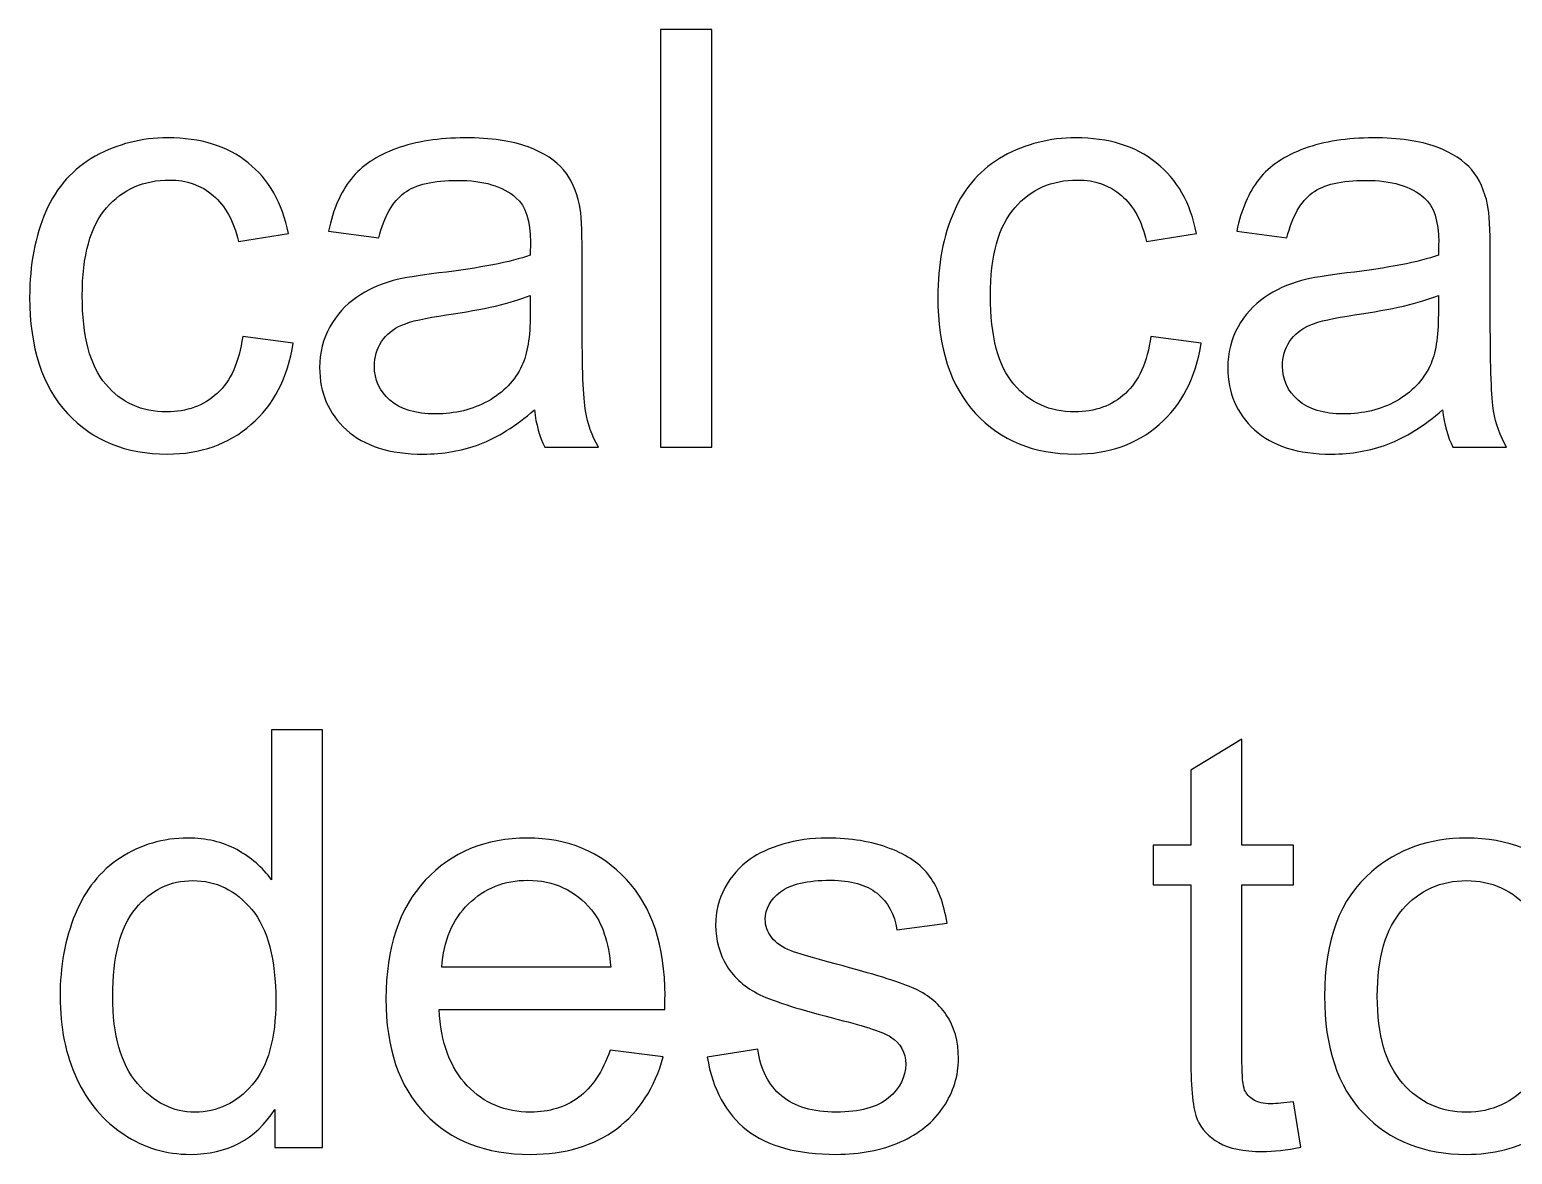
# Model space of a CAD drawing. Header units: centimetres. Extents: x -233 to -82, y 123 to 153.
# Drawn here: x -167.308 to -166.412, y 144.899 to 145.578 of the extents above; entities that cross this region are included whole.
import ezdxf

# ---------------------------------------------------------------- set-up
doc = ezdxf.new("R2010")
doc.units = ezdxf.units.CM
doc.header["$MEASUREMENT"] = 0
doc.layers.add('layer 1', color=7, linetype='Continuous')

msp = doc.modelspace()

# ---------------------------------------------------------------- linework, layer by layer
at = {"layer": 'layer 1'}
for points, knots in [([(-166.9267, 145.32595), (-166.9267, 145.32595), (-166.9267, 145.57845), (-166.9267, 145.57845), (-166.9267, 145.57845), (-166.9267, 145.57845), (-166.8957, 145.57845), (-166.8957, 145.57845), (-166.8957, 145.57845), (-166.8957, 145.57845), (-166.8957, 145.32595), (-166.8957, 145.32595), (-166.8957, 145.32595), (-166.8957, 145.32595), (-166.9267, 145.32595), (-166.9267, 145.32595)], [0, 0, 0, 0, 0.2, 0.2, 0.2, 0.2, 0.4, 0.4, 0.4, 0.4, 0.6, 0.6, 0.6, 0.6, 1, 1, 1, 1]), ([(-167.1793, 145.39295), (-167.1793, 145.39295), (-167.1488, 145.38895), (-167.1488, 145.38895), (-167.1488, 145.38895), (-167.1521, 145.36795), (-167.1606, 145.35155), (-167.1743, 145.33965), (-167.1743, 145.33965), (-167.188, 145.32775), (-167.2049, 145.32185), (-167.2249, 145.32185), (-167.2249, 145.32185), (-167.25, 145.32185), (-167.2701, 145.33005), (-167.2853, 145.34645), (-167.2853, 145.34645), (-167.3005, 145.36275), (-167.3081, 145.38625), (-167.3081, 145.41675), (-167.3081, 145.41675), (-167.3081, 145.43645), (-167.3048, 145.45375), (-167.2983, 145.46855), (-167.2983, 145.46855), (-167.2918, 145.48335), (-167.2818, 145.49445), (-167.2684, 145.50195), (-167.2684, 145.50195), (-167.255, 145.50935), (-167.2404, 145.51305), (-167.2247, 145.51305), (-167.2247, 145.51305), (-167.2048, 145.51305), (-167.1886, 145.50805), (-167.176, 145.49795), (-167.176, 145.49795), (-167.1634, 145.48785), (-167.1553, 145.47365), (-167.1517, 145.45515), (-167.1517, 145.45515), (-167.1517, 145.45515), (-167.1819, 145.45045), (-167.1819, 145.45045), (-167.1819, 145.45045), (-167.1848, 145.46275), (-167.1898, 145.47205), (-167.1971, 145.47825), (-167.1971, 145.47825), (-167.2044, 145.48445), (-167.2132, 145.48755), (-167.2235, 145.48755), (-167.2235, 145.48755), (-167.2392, 145.48755), (-167.2519, 145.48195), (-167.2616, 145.47075), (-167.2616, 145.47075), (-167.2714, 145.45955), (-167.2763, 145.44185), (-167.2763, 145.41755), (-167.2763, 145.41755), (-167.2763, 145.39305), (-167.2716, 145.37515), (-167.2621, 145.36405), (-167.2621, 145.36405), (-167.2527, 145.35295), (-167.2404, 145.34735), (-167.2253, 145.34735), (-167.2253, 145.34735), (-167.2131, 145.34735), (-167.2029, 145.35105), (-167.1947, 145.35855), (-167.1947, 145.35855), (-167.1866, 145.36605), (-167.1814, 145.37745), (-167.1793, 145.39295)], [0, 0, 0, 0, 0.05, 0.05, 0.05, 0.05, 0.1, 0.1, 0.1, 0.1, 0.15, 0.15, 0.15, 0.15, 0.2, 0.2, 0.2, 0.2, 0.25, 0.25, 0.25, 0.25, 0.3, 0.3, 0.3, 0.3, 0.35, 0.35, 0.35, 0.35, 0.4, 0.4, 0.4, 0.4, 0.45, 0.45, 0.45, 0.45, 0.5, 0.5, 0.5, 0.5, 0.55, 0.55, 0.55, 0.55, 0.6, 0.6, 0.6, 0.6, 0.65, 0.65, 0.65, 0.65, 0.7, 0.7, 0.7, 0.7, 0.75, 0.75, 0.75, 0.75, 0.8, 0.8, 0.8, 0.8, 0.85, 0.85, 0.85, 0.85, 0.9, 0.9, 0.9, 0.9, 1, 1, 1, 1]), ([(-167.0029, 145.34855), (-167.0144, 145.33875), (-167.0254, 145.33185), (-167.036, 145.32785), (-167.036, 145.32785), (-167.0467, 145.32385), (-167.0581, 145.32185), (-167.0702, 145.32185), (-167.0702, 145.32185), (-167.0903, 145.32185), (-167.1058, 145.32675), (-167.1166, 145.33655), (-167.1166, 145.33655), (-167.1274, 145.34635), (-167.1328, 145.35885), (-167.1328, 145.37415), (-167.1328, 145.37415), (-167.1328, 145.38315), (-167.1307, 145.39135), (-167.1266, 145.39875), (-167.1266, 145.39875), (-167.1225, 145.40615), (-167.1172, 145.41205), (-167.1106, 145.41655), (-167.1106, 145.41655), (-167.104, 145.42105), (-167.0966, 145.42445), (-167.0883, 145.42675), (-167.0883, 145.42675), (-167.0822, 145.42835), (-167.0731, 145.42985), (-167.0608, 145.43135), (-167.0608, 145.43135), (-167.0357, 145.43435), (-167.0173, 145.43795), (-167.0055, 145.44205), (-167.0055, 145.44205), (-167.0054, 145.44635), (-167.0053, 145.44905), (-167.0053, 145.45015), (-167.0053, 145.45015), (-167.0053, 145.46275), (-167.0082, 145.47165), (-167.0141, 145.47685), (-167.0141, 145.47685), (-167.022, 145.48385), (-167.0338, 145.48735), (-167.0494, 145.48735), (-167.0494, 145.48735), (-167.064, 145.48735), (-167.0748, 145.48485), (-167.0817, 145.47975), (-167.0817, 145.47975), (-167.0886, 145.47465), (-167.0938, 145.46555), (-167.0971, 145.45255), (-167.0971, 145.45255), (-167.0971, 145.45255), (-167.1274, 145.45665), (-167.1274, 145.45665), (-167.1274, 145.45665), (-167.1247, 145.46965), (-167.1201, 145.48015), (-167.1138, 145.48815), (-167.1138, 145.48815), (-167.1075, 145.49605), (-167.0983, 145.50225), (-167.0864, 145.50655), (-167.0864, 145.50655), (-167.0745, 145.51085), (-167.0606, 145.51305), (-167.0449, 145.51305), (-167.0449, 145.51305), (-167.0293, 145.51305), (-167.0166, 145.51125), (-167.0068, 145.50755), (-167.0068, 145.50755), (-166.9971, 145.50385), (-166.9899, 145.49915), (-166.9853, 145.49365), (-166.9853, 145.49365), (-166.9807, 145.48805), (-166.9775, 145.48105), (-166.9757, 145.47255), (-166.9757, 145.47255), (-166.9746, 145.46725), (-166.9741, 145.45775), (-166.9741, 145.44395), (-166.9741, 145.44395), (-166.9741, 145.44395), (-166.9741, 145.40265), (-166.9741, 145.40265), (-166.9741, 145.40265), (-166.9741, 145.37375), (-166.9734, 145.35555), (-166.9721, 145.34795), (-166.9721, 145.34795), (-166.9708, 145.34025), (-166.9682, 145.33295), (-166.9643, 145.32595), (-166.9643, 145.32595), (-166.9643, 145.32595), (-166.9967, 145.32595), (-166.9967, 145.32595), (-166.9967, 145.32595), (-166.9999, 145.33235), (-167.002, 145.33985), (-167.0029, 145.34855)], [0, 0, 0, 0, 0.035714, 0.035714, 0.035714, 0.035714, 0.071429, 0.071429, 0.071429, 0.071429, 0.107143, 0.107143, 0.107143, 0.107143, 0.142857, 0.142857, 0.142857, 0.142857, 0.178571, 0.178571, 0.178571, 0.178571, 0.214286, 0.214286, 0.214286, 0.214286, 0.25, 0.25, 0.25, 0.25, 0.285714, 0.285714, 0.285714, 0.285714, 0.321429, 0.321429, 0.321429, 0.321429, 0.357143, 0.357143, 0.357143, 0.357143, 0.392857, 0.392857, 0.392857, 0.392857, 0.428571, 0.428571, 0.428571, 0.428571, 0.464286, 0.464286, 0.464286, 0.464286, 0.5, 0.5, 0.5, 0.5, 0.535714, 0.535714, 0.535714, 0.535714, 0.571429, 0.571429, 0.571429, 0.571429, 0.607143, 0.607143, 0.607143, 0.607143, 0.642857, 0.642857, 0.642857, 0.642857, 0.678571, 0.678571, 0.678571, 0.678571, 0.714286, 0.714286, 0.714286, 0.714286, 0.75, 0.75, 0.75, 0.75, 0.785714, 0.785714, 0.785714, 0.785714, 0.821429, 0.821429, 0.821429, 0.821429, 0.857143, 0.857143, 0.857143, 0.857143, 0.892857, 0.892857, 0.892857, 0.892857, 0.928571, 0.928571, 0.928571, 0.928571, 1, 1, 1, 1]), ([(-166.6303, 145.39295), (-166.6303, 145.39295), (-166.5998, 145.38895), (-166.5998, 145.38895), (-166.5998, 145.38895), (-166.6031, 145.36795), (-166.6116, 145.35155), (-166.6253, 145.33965), (-166.6253, 145.33965), (-166.639, 145.32775), (-166.6559, 145.32185), (-166.6759, 145.32185), (-166.6759, 145.32185), (-166.701, 145.32185), (-166.7211, 145.33005), (-166.7363, 145.34645), (-166.7363, 145.34645), (-166.7515, 145.36275), (-166.7591, 145.38625), (-166.7591, 145.41675), (-166.7591, 145.41675), (-166.7591, 145.43645), (-166.7558, 145.45375), (-166.7493, 145.46855), (-166.7493, 145.46855), (-166.7428, 145.48335), (-166.7328, 145.49445), (-166.7194, 145.50195), (-166.7194, 145.50195), (-166.706, 145.50935), (-166.6914, 145.51305), (-166.6757, 145.51305), (-166.6757, 145.51305), (-166.6558, 145.51305), (-166.6396, 145.50805), (-166.627, 145.49795), (-166.627, 145.49795), (-166.6144, 145.48785), (-166.6063, 145.47365), (-166.6027, 145.45515), (-166.6027, 145.45515), (-166.6027, 145.45515), (-166.6329, 145.45045), (-166.6329, 145.45045), (-166.6329, 145.45045), (-166.6358, 145.46275), (-166.6408, 145.47205), (-166.6481, 145.47825), (-166.6481, 145.47825), (-166.6554, 145.48445), (-166.6642, 145.48755), (-166.6745, 145.48755), (-166.6745, 145.48755), (-166.6902, 145.48755), (-166.7029, 145.48195), (-166.7126, 145.47075), (-166.7126, 145.47075), (-166.7224, 145.45955), (-166.7273, 145.44185), (-166.7273, 145.41755), (-166.7273, 145.41755), (-166.7273, 145.39305), (-166.7226, 145.37515), (-166.7131, 145.36405), (-166.7131, 145.36405), (-166.7037, 145.35295), (-166.6914, 145.34735), (-166.6763, 145.34735), (-166.6763, 145.34735), (-166.6641, 145.34735), (-166.6539, 145.35105), (-166.6457, 145.35855), (-166.6457, 145.35855), (-166.6376, 145.36605), (-166.6324, 145.37745), (-166.6303, 145.39295)], [0, 0, 0, 0, 0.05, 0.05, 0.05, 0.05, 0.1, 0.1, 0.1, 0.1, 0.15, 0.15, 0.15, 0.15, 0.2, 0.2, 0.2, 0.2, 0.25, 0.25, 0.25, 0.25, 0.3, 0.3, 0.3, 0.3, 0.35, 0.35, 0.35, 0.35, 0.4, 0.4, 0.4, 0.4, 0.45, 0.45, 0.45, 0.45, 0.5, 0.5, 0.5, 0.5, 0.55, 0.55, 0.55, 0.55, 0.6, 0.6, 0.6, 0.6, 0.65, 0.65, 0.65, 0.65, 0.7, 0.7, 0.7, 0.7, 0.75, 0.75, 0.75, 0.75, 0.8, 0.8, 0.8, 0.8, 0.85, 0.85, 0.85, 0.85, 0.9, 0.9, 0.9, 0.9, 1, 1, 1, 1]), ([(-166.4539, 145.34855), (-166.4654, 145.33875), (-166.4764, 145.33185), (-166.487, 145.32785), (-166.487, 145.32785), (-166.4977, 145.32385), (-166.5091, 145.32185), (-166.5212, 145.32185), (-166.5212, 145.32185), (-166.5413, 145.32185), (-166.5568, 145.32675), (-166.5676, 145.33655), (-166.5676, 145.33655), (-166.5784, 145.34635), (-166.5838, 145.35885), (-166.5838, 145.37415), (-166.5838, 145.37415), (-166.5838, 145.38315), (-166.5817, 145.39135), (-166.5776, 145.39875), (-166.5776, 145.39875), (-166.5735, 145.40615), (-166.5682, 145.41205), (-166.5616, 145.41655), (-166.5616, 145.41655), (-166.555, 145.42105), (-166.5476, 145.42445), (-166.5393, 145.42675), (-166.5393, 145.42675), (-166.5332, 145.42835), (-166.5241, 145.42985), (-166.5118, 145.43135), (-166.5118, 145.43135), (-166.4867, 145.43435), (-166.4683, 145.43795), (-166.4565, 145.44205), (-166.4565, 145.44205), (-166.4564, 145.44635), (-166.4563, 145.44905), (-166.4563, 145.45015), (-166.4563, 145.45015), (-166.4563, 145.46275), (-166.4592, 145.47165), (-166.4651, 145.47685), (-166.4651, 145.47685), (-166.473, 145.48385), (-166.4848, 145.48735), (-166.5004, 145.48735), (-166.5004, 145.48735), (-166.515, 145.48735), (-166.5258, 145.48485), (-166.5327, 145.47975), (-166.5327, 145.47975), (-166.5396, 145.47465), (-166.5448, 145.46555), (-166.5481, 145.45255), (-166.5481, 145.45255), (-166.5481, 145.45255), (-166.5784, 145.45665), (-166.5784, 145.45665), (-166.5784, 145.45665), (-166.5757, 145.46965), (-166.5711, 145.48015), (-166.5648, 145.48815), (-166.5648, 145.48815), (-166.5585, 145.49605), (-166.5493, 145.50225), (-166.5374, 145.50655), (-166.5374, 145.50655), (-166.5255, 145.51085), (-166.5116, 145.51305), (-166.4959, 145.51305), (-166.4959, 145.51305), (-166.4803, 145.51305), (-166.4676, 145.51125), (-166.4578, 145.50755), (-166.4578, 145.50755), (-166.4481, 145.50385), (-166.4409, 145.49915), (-166.4363, 145.49365), (-166.4363, 145.49365), (-166.4317, 145.48805), (-166.4285, 145.48105), (-166.4267, 145.47255), (-166.4267, 145.47255), (-166.4256, 145.46725), (-166.4251, 145.45775), (-166.4251, 145.44395), (-166.4251, 145.44395), (-166.4251, 145.44395), (-166.4251, 145.40265), (-166.4251, 145.40265), (-166.4251, 145.40265), (-166.4251, 145.37375), (-166.4244, 145.35555), (-166.4231, 145.34795), (-166.4231, 145.34795), (-166.4218, 145.34025), (-166.4192, 145.33295), (-166.4153, 145.32595), (-166.4153, 145.32595), (-166.4153, 145.32595), (-166.4477, 145.32595), (-166.4477, 145.32595), (-166.4477, 145.32595), (-166.4509, 145.33235), (-166.453, 145.33985), (-166.4539, 145.34855)], [0, 0, 0, 0, 0.035714, 0.035714, 0.035714, 0.035714, 0.071429, 0.071429, 0.071429, 0.071429, 0.107143, 0.107143, 0.107143, 0.107143, 0.142857, 0.142857, 0.142857, 0.142857, 0.178571, 0.178571, 0.178571, 0.178571, 0.214286, 0.214286, 0.214286, 0.214286, 0.25, 0.25, 0.25, 0.25, 0.285714, 0.285714, 0.285714, 0.285714, 0.321429, 0.321429, 0.321429, 0.321429, 0.357143, 0.357143, 0.357143, 0.357143, 0.392857, 0.392857, 0.392857, 0.392857, 0.428571, 0.428571, 0.428571, 0.428571, 0.464286, 0.464286, 0.464286, 0.464286, 0.5, 0.5, 0.5, 0.5, 0.535714, 0.535714, 0.535714, 0.535714, 0.571429, 0.571429, 0.571429, 0.571429, 0.607143, 0.607143, 0.607143, 0.607143, 0.642857, 0.642857, 0.642857, 0.642857, 0.678571, 0.678571, 0.678571, 0.678571, 0.714286, 0.714286, 0.714286, 0.714286, 0.75, 0.75, 0.75, 0.75, 0.785714, 0.785714, 0.785714, 0.785714, 0.821429, 0.821429, 0.821429, 0.821429, 0.857143, 0.857143, 0.857143, 0.857143, 0.892857, 0.892857, 0.892857, 0.892857, 0.928571, 0.928571, 0.928571, 0.928571, 1, 1, 1, 1]), ([(-167.0055, 145.41775), (-167.0167, 145.41315), (-167.0336, 145.40925), (-167.0561, 145.40605), (-167.0561, 145.40605), (-167.0688, 145.40415), (-167.0778, 145.40215), (-167.0831, 145.39985), (-167.0831, 145.39985), (-167.0884, 145.39755), (-167.0925, 145.39425), (-167.0954, 145.38985), (-167.0954, 145.38985), (-167.0983, 145.38535), (-167.0997, 145.38045), (-167.0997, 145.37505), (-167.0997, 145.37505), (-167.0997, 145.36675), (-167.0966, 145.35995), (-167.0903, 145.35445), (-167.0903, 145.35445), (-167.084, 145.34895), (-167.0749, 145.34615), (-167.0628, 145.34615), (-167.0628, 145.34615), (-167.0509, 145.34615), (-167.0402, 145.34875), (-167.0309, 145.35395), (-167.0309, 145.35395), (-167.0216, 145.35915), (-167.0148, 145.36625), (-167.0105, 145.37535), (-167.0105, 145.37535), (-167.0072, 145.38235), (-167.0055, 145.39265), (-167.0055, 145.40635), (-167.0055, 145.40635), (-167.0055, 145.40635), (-167.0055, 145.41775), (-167.0055, 145.41775)], [0, 0, 0, 0, 0.090909, 0.090909, 0.090909, 0.090909, 0.181818, 0.181818, 0.181818, 0.181818, 0.272727, 0.272727, 0.272727, 0.272727, 0.363636, 0.363636, 0.363636, 0.363636, 0.454545, 0.454545, 0.454545, 0.454545, 0.545455, 0.545455, 0.545455, 0.545455, 0.636364, 0.636364, 0.636364, 0.636364, 0.727273, 0.727273, 0.727273, 0.727273, 0.818182, 0.818182, 0.818182, 0.818182, 1, 1, 1, 1]), ([(-166.4565, 145.41775), (-166.4677, 145.41315), (-166.4846, 145.40925), (-166.5071, 145.40605), (-166.5071, 145.40605), (-166.5198, 145.40415), (-166.5288, 145.40215), (-166.5341, 145.39985), (-166.5341, 145.39985), (-166.5394, 145.39755), (-166.5435, 145.39425), (-166.5464, 145.38985), (-166.5464, 145.38985), (-166.5493, 145.38535), (-166.5507, 145.38045), (-166.5507, 145.37505), (-166.5507, 145.37505), (-166.5507, 145.36675), (-166.5476, 145.35995), (-166.5413, 145.35445), (-166.5413, 145.35445), (-166.535, 145.34895), (-166.5259, 145.34615), (-166.5138, 145.34615), (-166.5138, 145.34615), (-166.5019, 145.34615), (-166.4912, 145.34875), (-166.4819, 145.35395), (-166.4819, 145.35395), (-166.4726, 145.35915), (-166.4658, 145.36625), (-166.4615, 145.37535), (-166.4615, 145.37535), (-166.4582, 145.38235), (-166.4565, 145.39265), (-166.4565, 145.40635), (-166.4565, 145.40635), (-166.4565, 145.40635), (-166.4565, 145.41775), (-166.4565, 145.41775)], [0, 0, 0, 0, 0.090909, 0.090909, 0.090909, 0.090909, 0.181818, 0.181818, 0.181818, 0.181818, 0.272727, 0.272727, 0.272727, 0.272727, 0.363636, 0.363636, 0.363636, 0.363636, 0.454545, 0.454545, 0.454545, 0.454545, 0.545455, 0.545455, 0.545455, 0.545455, 0.636364, 0.636364, 0.636364, 0.636364, 0.727273, 0.727273, 0.727273, 0.727273, 0.818182, 0.818182, 0.818182, 0.818182, 1, 1, 1, 1]), ([(-167.1599, 144.90261), (-167.1599, 144.90261), (-167.1599, 144.92571), (-167.1599, 144.92571), (-167.1599, 144.92571), (-167.1715, 144.90761), (-167.1885, 144.89851), (-167.211, 144.89851), (-167.211, 144.89851), (-167.2256, 144.89851), (-167.239, 144.90251), (-167.2512, 144.91061), (-167.2512, 144.91061), (-167.2635, 144.91861), (-167.2729, 144.92981), (-167.2796, 144.94421), (-167.2796, 144.94421), (-167.2863, 144.95861), (-167.2897, 144.97521), (-167.2897, 144.99391), (-167.2897, 144.99391), (-167.2897, 145.01221), (-167.2867, 145.02871), (-167.2806, 145.04361), (-167.2806, 145.04361), (-167.2745, 145.05851), (-167.2654, 145.06991), (-167.2532, 145.07781), (-167.2532, 145.07781), (-167.2411, 145.08571), (-167.2275, 145.08971), (-167.2124, 145.08971), (-167.2124, 145.08971), (-167.2014, 145.08971), (-167.1916, 145.08741), (-167.1829, 145.08271), (-167.1829, 145.08271), (-167.1743, 145.07801), (-167.1673, 145.07201), (-167.1619, 145.06451), (-167.1619, 145.06451), (-167.1619, 145.06451), (-167.1619, 145.15511), (-167.1619, 145.15511), (-167.1619, 145.15511), (-167.1619, 145.15511), (-167.1311, 145.15511), (-167.1311, 145.15511), (-167.1311, 145.15511), (-167.1311, 145.15511), (-167.1311, 144.90261), (-167.1311, 144.90261), (-167.1311, 144.90261), (-167.1311, 144.90261), (-167.1599, 144.90261), (-167.1599, 144.90261)], [0, 0, 0, 0, 0.066667, 0.066667, 0.066667, 0.066667, 0.133333, 0.133333, 0.133333, 0.133333, 0.2, 0.2, 0.2, 0.2, 0.266667, 0.266667, 0.266667, 0.266667, 0.333333, 0.333333, 0.333333, 0.333333, 0.4, 0.4, 0.4, 0.4, 0.466667, 0.466667, 0.466667, 0.466667, 0.533333, 0.533333, 0.533333, 0.533333, 0.6, 0.6, 0.6, 0.6, 0.666667, 0.666667, 0.666667, 0.666667, 0.733333, 0.733333, 0.733333, 0.733333, 0.8, 0.8, 0.8, 0.8, 0.866667, 0.866667, 0.866667, 0.866667, 1, 1, 1, 1]), ([(-166.544, 144.93031), (-166.544, 144.93031), (-166.5396, 144.90291), (-166.5396, 144.90291), (-166.5396, 144.90291), (-166.5483, 144.90111), (-166.5561, 144.90021), (-166.563, 144.90021), (-166.563, 144.90021), (-166.5743, 144.90021), (-166.583, 144.90201), (-166.5892, 144.90561), (-166.5892, 144.90561), (-166.5954, 144.90911), (-166.5998, 144.91381), (-166.6023, 144.91961), (-166.6023, 144.91961), (-166.6048, 144.92541), (-166.6061, 144.93761), (-166.6061, 144.95621), (-166.6061, 144.95621), (-166.6061, 144.95621), (-166.6061, 145.06141), (-166.6061, 145.06141), (-166.6061, 145.06141), (-166.6061, 145.06141), (-166.6288, 145.06141), (-166.6288, 145.06141), (-166.6288, 145.06141), (-166.6288, 145.06141), (-166.6288, 145.08551), (-166.6288, 145.08551), (-166.6288, 145.08551), (-166.6288, 145.08551), (-166.6061, 145.08551), (-166.6061, 145.08551), (-166.6061, 145.08551), (-166.6061, 145.08551), (-166.6061, 145.13081), (-166.6061, 145.13081), (-166.6061, 145.13081), (-166.6061, 145.13081), (-166.5752, 145.14941), (-166.5752, 145.14941), (-166.5752, 145.14941), (-166.5752, 145.14941), (-166.5752, 145.08551), (-166.5752, 145.08551), (-166.5752, 145.08551), (-166.5752, 145.08551), (-166.544, 145.08551), (-166.544, 145.08551), (-166.544, 145.08551), (-166.544, 145.08551), (-166.544, 145.06141), (-166.544, 145.06141), (-166.544, 145.06141), (-166.544, 145.06141), (-166.5752, 145.06141), (-166.5752, 145.06141), (-166.5752, 145.06141), (-166.5752, 145.06141), (-166.5752, 144.95441), (-166.5752, 144.95441), (-166.5752, 144.95441), (-166.5752, 144.94561), (-166.5747, 144.93991), (-166.5736, 144.93741), (-166.5736, 144.93741), (-166.5725, 144.93491), (-166.5707, 144.93291), (-166.5682, 144.93141), (-166.5682, 144.93141), (-166.5657, 144.92991), (-166.5622, 144.92911), (-166.5577, 144.92911), (-166.5577, 144.92911), (-166.5542, 144.92911), (-166.5497, 144.92951), (-166.544, 144.93031)], [0, 0, 0, 0, 0.047619, 0.047619, 0.047619, 0.047619, 0.095238, 0.095238, 0.095238, 0.095238, 0.142857, 0.142857, 0.142857, 0.142857, 0.190476, 0.190476, 0.190476, 0.190476, 0.238095, 0.238095, 0.238095, 0.238095, 0.285714, 0.285714, 0.285714, 0.285714, 0.333333, 0.333333, 0.333333, 0.333333, 0.380952, 0.380952, 0.380952, 0.380952, 0.428571, 0.428571, 0.428571, 0.428571, 0.47619, 0.47619, 0.47619, 0.47619, 0.52381, 0.52381, 0.52381, 0.52381, 0.571429, 0.571429, 0.571429, 0.571429, 0.619048, 0.619048, 0.619048, 0.619048, 0.666667, 0.666667, 0.666667, 0.666667, 0.714286, 0.714286, 0.714286, 0.714286, 0.761905, 0.761905, 0.761905, 0.761905, 0.809524, 0.809524, 0.809524, 0.809524, 0.857143, 0.857143, 0.857143, 0.857143, 0.904762, 0.904762, 0.904762, 0.904762, 1, 1, 1, 1]), ([(-166.9571, 144.96151), (-166.9571, 144.96151), (-166.9251, 144.95751), (-166.9251, 144.95751), (-166.9251, 144.95751), (-166.9302, 144.93881), (-166.9395, 144.92431), (-166.9532, 144.91401), (-166.9532, 144.91401), (-166.9669, 144.90371), (-166.9843, 144.89851), (-167.0055, 144.89851), (-167.0055, 144.89851), (-167.0323, 144.89851), (-167.0535, 144.90671), (-167.0692, 144.92321), (-167.0692, 144.92321), (-167.0849, 144.93971), (-167.0927, 144.96281), (-167.0927, 144.99251), (-167.0927, 144.99251), (-167.0927, 145.02331), (-167.0848, 145.04721), (-167.0689, 145.06421), (-167.0689, 145.06421), (-167.053, 145.08121), (-167.0325, 145.08971), (-167.0072, 145.08971), (-167.0072, 145.08971), (-166.9828, 145.08971), (-166.9628, 145.08141), (-166.9473, 145.06471), (-166.9473, 145.06471), (-166.9318, 145.04801), (-166.924, 145.02461), (-166.924, 144.99441), (-166.924, 144.99441), (-166.924, 144.99261), (-166.9241, 144.98981), (-166.9242, 144.98611), (-166.9242, 144.98611), (-166.9242, 144.98611), (-167.0606, 144.98611), (-167.0606, 144.98611), (-167.0606, 144.98611), (-167.0595, 144.96601), (-167.0538, 144.95071), (-167.0436, 144.94001), (-167.0436, 144.94001), (-167.0334, 144.92931), (-167.0206, 144.92401), (-167.0053, 144.92401), (-167.0053, 144.92401), (-166.994, 144.92401), (-166.9843, 144.92701), (-166.9762, 144.93301), (-166.9762, 144.93301), (-166.9682, 144.93891), (-166.9618, 144.94841), (-166.9571, 144.96151)], [0, 0, 0, 0, 0.0625, 0.0625, 0.0625, 0.0625, 0.125, 0.125, 0.125, 0.125, 0.1875, 0.1875, 0.1875, 0.1875, 0.25, 0.25, 0.25, 0.25, 0.3125, 0.3125, 0.3125, 0.3125, 0.375, 0.375, 0.375, 0.375, 0.4375, 0.4375, 0.4375, 0.4375, 0.5, 0.5, 0.5, 0.5, 0.5625, 0.5625, 0.5625, 0.5625, 0.625, 0.625, 0.625, 0.625, 0.6875, 0.6875, 0.6875, 0.6875, 0.75, 0.75, 0.75, 0.75, 0.8125, 0.8125, 0.8125, 0.8125, 0.875, 0.875, 0.875, 0.875, 1, 1, 1, 1]), ([(-166.8985, 144.95721), (-166.8985, 144.95721), (-166.8679, 144.96201), (-166.8679, 144.96201), (-166.8679, 144.96201), (-166.8662, 144.94971), (-166.8614, 144.94031), (-166.8535, 144.93381), (-166.8535, 144.93381), (-166.8456, 144.92731), (-166.8346, 144.92401), (-166.8205, 144.92401), (-166.8205, 144.92401), (-166.8063, 144.92401), (-166.7957, 144.92691), (-166.7888, 144.93271), (-166.7888, 144.93271), (-166.7819, 144.93851), (-166.7785, 144.94531), (-166.7785, 144.95311), (-166.7785, 144.95311), (-166.7785, 144.96011), (-166.7815, 144.96561), (-166.7876, 144.96961), (-166.7876, 144.96961), (-166.7919, 144.97231), (-166.8024, 144.97581), (-166.8193, 144.98011), (-166.8193, 144.98011), (-166.842, 144.98581), (-166.8578, 144.99081), (-166.8666, 144.99501), (-166.8666, 144.99501), (-166.8754, 144.99921), (-166.8821, 145.00501), (-166.8866, 145.01241), (-166.8866, 145.01241), (-166.8911, 145.01981), (-166.8934, 145.02801), (-166.8934, 145.03701), (-166.8934, 145.03701), (-166.8934, 145.04511), (-166.8915, 145.05271), (-166.8878, 145.05961), (-166.8878, 145.05961), (-166.8841, 145.06651), (-166.879, 145.07231), (-166.8725, 145.07691), (-166.8725, 145.07691), (-166.8677, 145.08051), (-166.8611, 145.08351), (-166.8528, 145.08601), (-166.8528, 145.08601), (-166.8445, 145.08851), (-166.8355, 145.08971), (-166.826, 145.08971), (-166.826, 145.08971), (-166.8117, 145.08971), (-166.7991, 145.08761), (-166.7882, 145.08351), (-166.7882, 145.08351), (-166.7773, 145.07941), (-166.7693, 145.07381), (-166.7641, 145.06671), (-166.7641, 145.06671), (-166.759, 145.05961), (-166.7554, 145.05021), (-166.7535, 145.03831), (-166.7535, 145.03831), (-166.7535, 145.03831), (-166.7838, 145.03421), (-166.7838, 145.03421), (-166.7838, 145.03421), (-166.7852, 145.04361), (-166.7892, 145.05101), (-166.7958, 145.05631), (-166.7958, 145.05631), (-166.8024, 145.06161), (-166.8117, 145.06421), (-166.8238, 145.06421), (-166.8238, 145.06421), (-166.838, 145.06421), (-166.8481, 145.06191), (-166.8542, 145.05721), (-166.8542, 145.05721), (-166.8603, 145.05251), (-166.8634, 145.04691), (-166.8634, 145.04061), (-166.8634, 145.04061), (-166.8634, 145.03651), (-166.8621, 145.03291), (-166.8596, 145.02971), (-166.8596, 145.02971), (-166.8571, 145.02641), (-166.8531, 145.02361), (-166.8477, 145.02151), (-166.8477, 145.02151), (-166.8446, 145.02031), (-166.8355, 145.01761), (-166.8203, 145.01351), (-166.8203, 145.01351), (-166.7984, 145.00761), (-166.7831, 145.00291), (-166.7744, 144.99921), (-166.7744, 144.99921), (-166.7657, 144.99551), (-166.7589, 144.99001), (-166.754, 144.98291), (-166.754, 144.98291), (-166.7491, 144.97581), (-166.7466, 144.96691), (-166.7466, 144.95631), (-166.7466, 144.95631), (-166.7466, 144.94601), (-166.7496, 144.93631), (-166.7556, 144.92721), (-166.7556, 144.92721), (-166.7617, 144.91811), (-166.7704, 144.91101), (-166.7817, 144.90601), (-166.7817, 144.90601), (-166.7931, 144.90101), (-166.806, 144.89851), (-166.8203, 144.89851), (-166.8203, 144.89851), (-166.8441, 144.89851), (-166.8622, 144.90341), (-166.8747, 144.91331), (-166.8747, 144.91331), (-166.8872, 144.92321), (-166.8951, 144.93781), (-166.8985, 144.95721)], [0, 0, 0, 0, 0.029412, 0.029412, 0.029412, 0.029412, 0.058824, 0.058824, 0.058824, 0.058824, 0.088235, 0.088235, 0.088235, 0.088235, 0.117647, 0.117647, 0.117647, 0.117647, 0.147059, 0.147059, 0.147059, 0.147059, 0.176471, 0.176471, 0.176471, 0.176471, 0.205882, 0.205882, 0.205882, 0.205882, 0.235294, 0.235294, 0.235294, 0.235294, 0.264706, 0.264706, 0.264706, 0.264706, 0.294118, 0.294118, 0.294118, 0.294118, 0.323529, 0.323529, 0.323529, 0.323529, 0.352941, 0.352941, 0.352941, 0.352941, 0.382353, 0.382353, 0.382353, 0.382353, 0.411765, 0.411765, 0.411765, 0.411765, 0.441176, 0.441176, 0.441176, 0.441176, 0.470588, 0.470588, 0.470588, 0.470588, 0.5, 0.5, 0.5, 0.5, 0.529412, 0.529412, 0.529412, 0.529412, 0.558824, 0.558824, 0.558824, 0.558824, 0.588235, 0.588235, 0.588235, 0.588235, 0.617647, 0.617647, 0.617647, 0.617647, 0.647059, 0.647059, 0.647059, 0.647059, 0.676471, 0.676471, 0.676471, 0.676471, 0.705882, 0.705882, 0.705882, 0.705882, 0.735294, 0.735294, 0.735294, 0.735294, 0.764706, 0.764706, 0.764706, 0.764706, 0.794118, 0.794118, 0.794118, 0.794118, 0.823529, 0.823529, 0.823529, 0.823529, 0.852941, 0.852941, 0.852941, 0.852941, 0.882353, 0.882353, 0.882353, 0.882353, 0.911765, 0.911765, 0.911765, 0.911765, 0.941176, 0.941176, 0.941176, 0.941176, 1, 1, 1, 1]), ([(-166.5253, 144.99411), (-166.5253, 145.02801), (-166.5159, 145.05301), (-166.497, 145.06931), (-166.497, 145.06931), (-166.4813, 145.08291), (-166.4621, 145.08971), (-166.4395, 145.08971), (-166.4395, 145.08971), (-166.4144, 145.08971), (-166.3938, 145.08151), (-166.3778, 145.06501), (-166.3778, 145.06501), (-166.3619, 145.04851), (-166.3539, 145.02571), (-166.3539, 144.99671), (-166.3539, 144.99671), (-166.3539, 144.97311), (-166.3574, 144.95461), (-166.3645, 144.94111), (-166.3645, 144.94111), (-166.3716, 144.92761), (-166.3818, 144.91721), (-166.3953, 144.90971), (-166.3953, 144.90971), (-166.4088, 144.90221), (-166.4236, 144.89851), (-166.4395, 144.89851), (-166.4395, 144.89851), (-166.4651, 144.89851), (-166.4858, 144.90671), (-166.5016, 144.92311), (-166.5016, 144.92311), (-166.5174, 144.93951), (-166.5253, 144.96321), (-166.5253, 144.99411)], [0, 0, 0, 0, 0.1, 0.1, 0.1, 0.1, 0.2, 0.2, 0.2, 0.2, 0.3, 0.3, 0.3, 0.3, 0.4, 0.4, 0.4, 0.4, 0.5, 0.5, 0.5, 0.5, 0.6, 0.6, 0.6, 0.6, 0.7, 0.7, 0.7, 0.7, 0.8, 0.8, 0.8, 0.8, 1, 1, 1, 1]), ([(-167.2579, 144.99391), (-167.2579, 144.97051), (-167.2529, 144.95301), (-167.243, 144.94141), (-167.243, 144.94141), (-167.2331, 144.92981), (-167.2215, 144.92401), (-167.2081, 144.92401), (-167.2081, 144.92401), (-167.1946, 144.92401), (-167.183, 144.92951), (-167.1735, 144.94061), (-167.1735, 144.94061), (-167.164, 144.95171), (-167.1593, 144.96861), (-167.1593, 144.99131), (-167.1593, 144.99131), (-167.1593, 145.01641), (-167.1641, 145.03481), (-167.1738, 145.04651), (-167.1738, 145.04651), (-167.1835, 145.05821), (-167.1954, 145.06401), (-167.2095, 145.06401), (-167.2095, 145.06401), (-167.2232, 145.06401), (-167.2347, 145.05841), (-167.244, 145.04711), (-167.244, 145.04711), (-167.2533, 145.03581), (-167.2579, 145.01811), (-167.2579, 144.99391)], [0, 0, 0, 0, 0.111111, 0.111111, 0.111111, 0.111111, 0.222222, 0.222222, 0.222222, 0.222222, 0.333333, 0.333333, 0.333333, 0.333333, 0.444444, 0.444444, 0.444444, 0.444444, 0.555556, 0.555556, 0.555556, 0.555556, 0.666667, 0.666667, 0.666667, 0.666667, 0.777778, 0.777778, 0.777778, 0.777778, 1, 1, 1, 1]), ([(-167.0589, 145.01161), (-167.0589, 145.01161), (-166.9568, 145.01161), (-166.9568, 145.01161), (-166.9568, 145.01161), (-166.9581, 145.02701), (-166.962, 145.03861), (-166.9685, 145.04631), (-166.9685, 145.04631), (-166.9784, 145.05821), (-166.9912, 145.06421), (-167.0069, 145.06421), (-167.0069, 145.06421), (-167.0212, 145.06421), (-167.0331, 145.05941), (-167.0428, 145.04991), (-167.0428, 145.04991), (-167.0525, 145.04041), (-167.0579, 145.02761), (-167.0589, 145.01161)], [0, 0, 0, 0, 0.166667, 0.166667, 0.166667, 0.166667, 0.333333, 0.333333, 0.333333, 0.333333, 0.5, 0.5, 0.5, 0.5, 0.666667, 0.666667, 0.666667, 0.666667, 1, 1, 1, 1]), ([(-166.4934, 144.99411), (-166.4934, 144.97061), (-166.4883, 144.95311), (-166.4781, 144.94151), (-166.4781, 144.94151), (-166.4679, 144.92981), (-166.455, 144.92401), (-166.4395, 144.92401), (-166.4395, 144.92401), (-166.4241, 144.92401), (-166.4113, 144.92991), (-166.4011, 144.94161), (-166.4011, 144.94161), (-166.3909, 144.95331), (-166.3858, 144.97111), (-166.3858, 144.99511), (-166.3858, 144.99511), (-166.3858, 145.01771), (-166.3909, 145.03481), (-166.4012, 145.04651), (-166.4012, 145.04651), (-166.4115, 145.05821), (-166.4242, 145.06401), (-166.4395, 145.06401), (-166.4395, 145.06401), (-166.455, 145.06401), (-166.4679, 145.05821), (-166.4781, 145.04661), (-166.4781, 145.04661), (-166.4883, 145.03501), (-166.4934, 145.01751), (-166.4934, 144.99411)], [0, 0, 0, 0, 0.111111, 0.111111, 0.111111, 0.111111, 0.222222, 0.222222, 0.222222, 0.222222, 0.333333, 0.333333, 0.333333, 0.333333, 0.444444, 0.444444, 0.444444, 0.444444, 0.555556, 0.555556, 0.555556, 0.555556, 0.666667, 0.666667, 0.666667, 0.666667, 0.777778, 0.777778, 0.777778, 0.777778, 1, 1, 1, 1])]:
    msp.add_open_spline(points, degree=3, knots=knots, dxfattribs=at)

doc.saveas('drawing.dxf')
